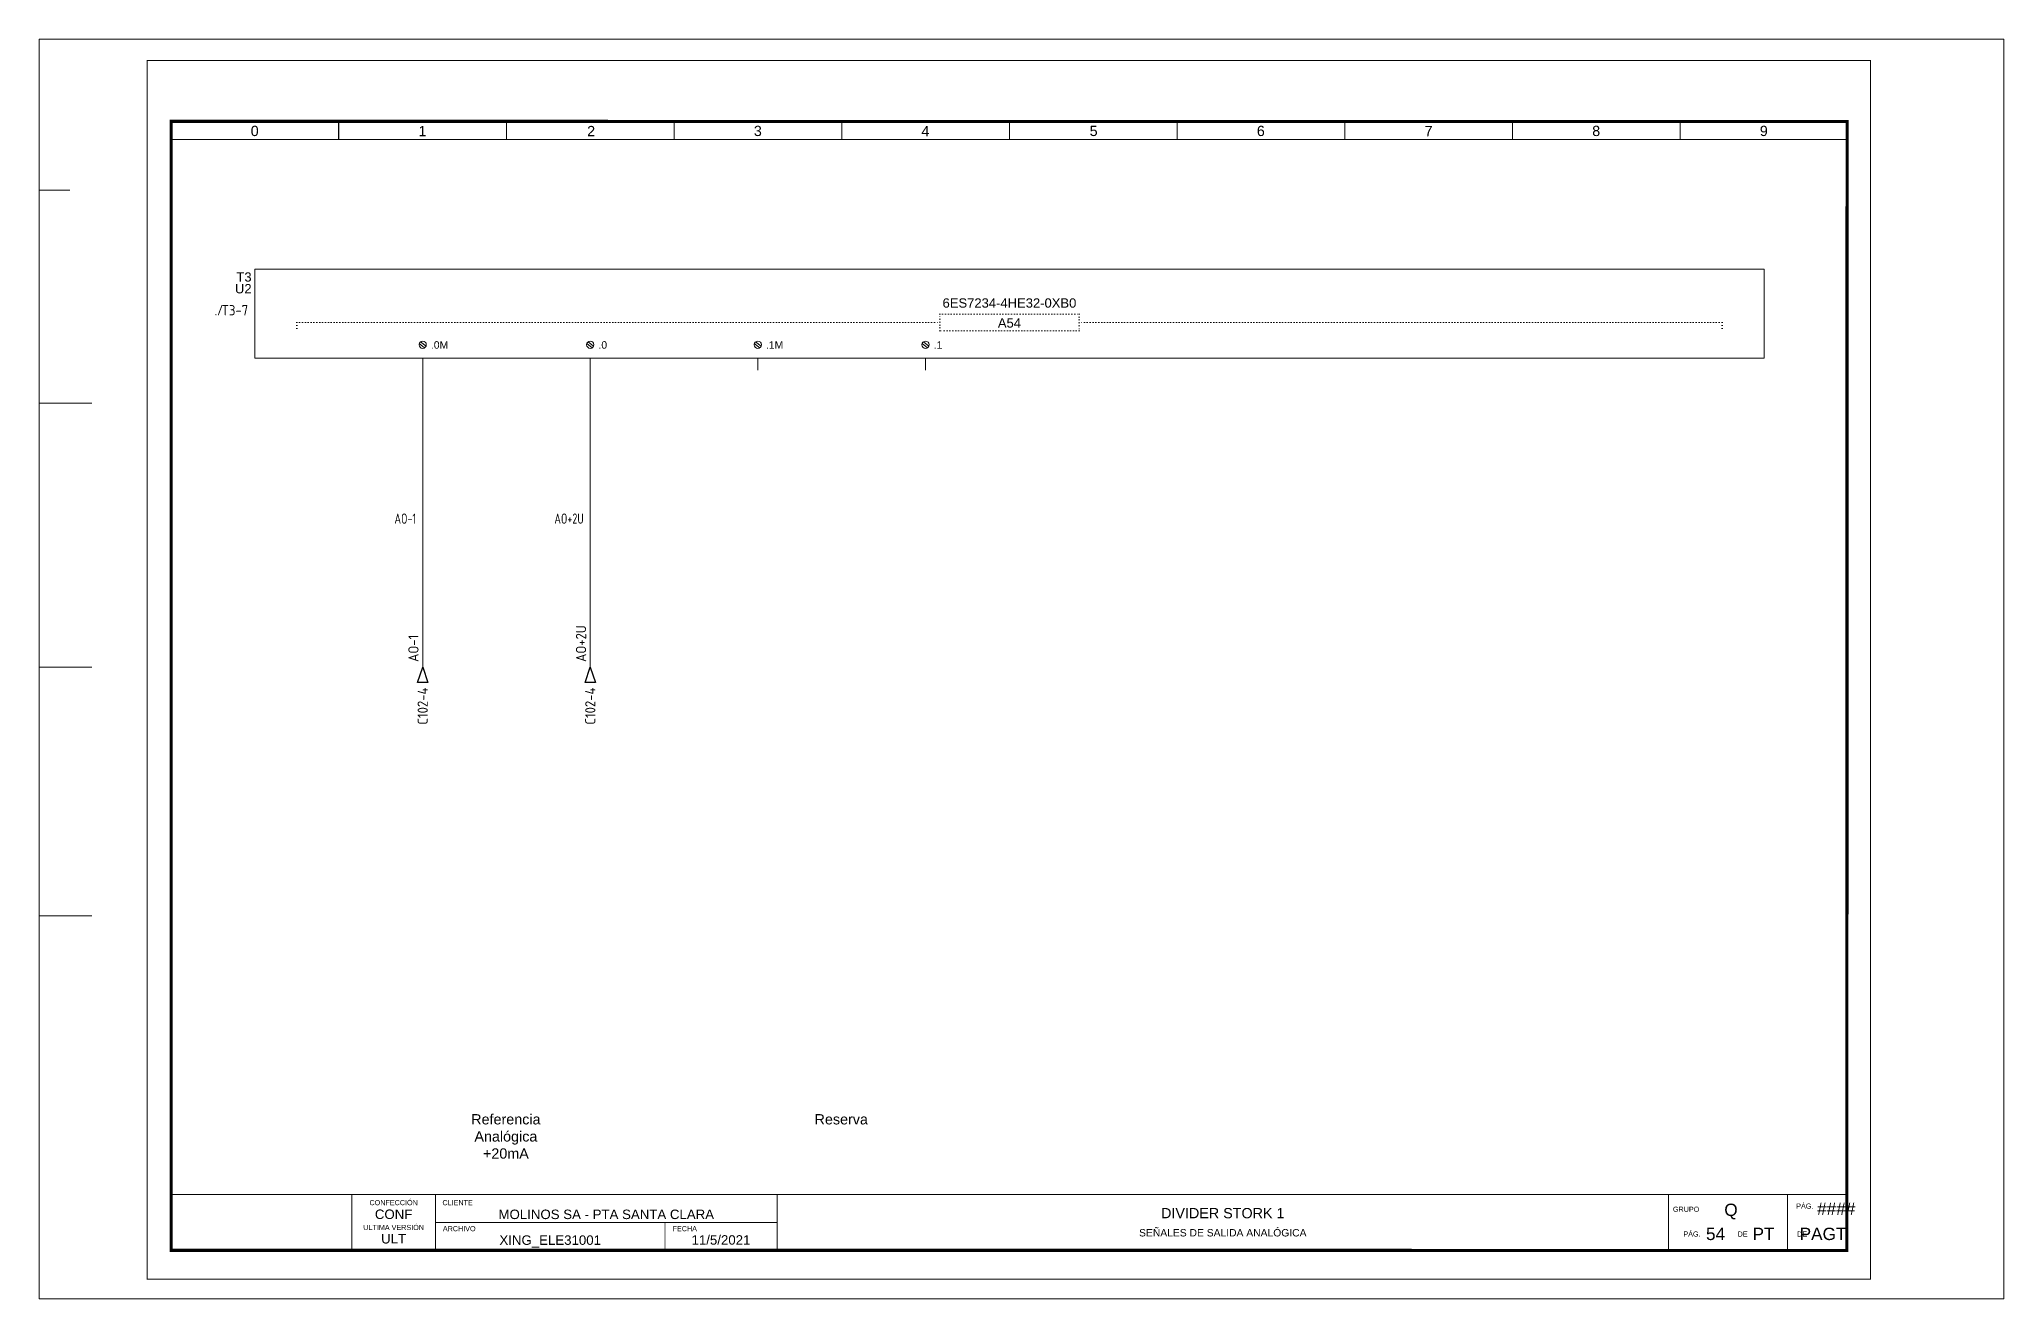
# Paper-space layout 'Layout1' of a CAD drawing. Header units: millimetres. Extents: x -26 to 453, y -5 to 302.
# The model-space entities are those that its viewports show. They can reach past a viewport. Long polylines and large blocks are cut down to what shows.
import ezdxf
from ezdxf.enums import TextEntityAlignment as Align

# ---------------------------------------------------------------- set-up
doc = ezdxf.new("R2010")
doc.units = ezdxf.units.MM
doc.linetypes.add('ACAD_ISO07W100', pattern=[3, 0, -3])
for name, color, linetype, lineweight in [('eProC - L2', 41, 'Continuous', 20), ('RED_05', 1, 'Continuous', 5), ('WHT_15', 7, 'Continuous', 15)]:
    doc.layers.add(name, color=color, linetype=linetype, lineweight=lineweight)
for name, color, linetype in [('SYMS', 7, 'Continuous'), ('TAGS', 150, 'Continuous'), ('WIRENO', 72, 'Continuous'), ('WIREREF_DEST', 52, 'Continuous'), ('XREF', 7, 'Continuous')]:
    doc.layers.add(name, color=color, linetype=linetype)
doc.styles.get("Standard").update_dxf_attribs({"font": 'arial.ttf'})
doc.styles.add('WD_IEC', font='ISOCP2.shx', dxfattribs={"width": 0.9, "height": 4})
picture_1 = doc.add_image_def('image1.jpg', size_in_pixel=(564, 174))

# ---------------------------------------------------------------- blocks, each defined once
blk = doc.blocks.new('eproc_rotulo_010')
at = {"layer": 'eProC - L2', "color": 0, "lineweight": 5, "const_width": 0.233}
for points in [[(0.12, 297.12), (420.12, 297.12), (420.12, 0.12), (0.12, 0.12), (0.12, 297.12)], [(5.9, 20.72), (414.37, 20.7)], [(49.98, 7.12), (49.98, 20.72)], [(70.35, 7.12), (70.35, 20.72)], [(153.64, 7.04), (153.64, 20.64)], [(70.35, 13.92), (153.64, 13.92)], [(126.3, 7.12), (126.3, 13.92)]]:
    blk.add_lwpolyline(points, dxfattribs=at)
at = {"layer": 'eProC - L2', "color": 0}
blk.add_lwpolyline([(420.12, 0.12), (420.12, 297.12), (0.12, 297.12), (0.12, 0.12), (420.12, 0.12)], dxfattribs=at)
at = {"layer": 'eProC - L2', "color": 0, "lineweight": 40, "const_width": 0.75}
blk.add_lwpolyline([(5.92, 7.13), (414.37, 7.11), (414.4, 282.24), (5.95, 282.27)], close=True, dxfattribs=at)
at = {"layer": 'eProC - L2', "color": 0, "lineweight": 5, "const_width": 0.233}
for points in [[(46.8, 277.83), (5.9, 277.83), (5.9, 282.27), (46.8, 282.27)], [(87.64, 277.83), (46.75, 277.83), (46.75, 282.27), (87.64, 282.27)], [(128.54, 277.83), (87.64, 277.83), (87.64, 282.26), (128.54, 282.26)], [(169.38, 277.83), (128.49, 277.83), (128.49, 282.26), (169.38, 282.26)], [(210.28, 277.82), (169.38, 277.82), (169.38, 282.26), (210.28, 282.26)], [(251.12, 277.82), (210.23, 277.82), (210.23, 282.26), (251.12, 282.26)], [(292.02, 277.82), (251.12, 277.82), (251.12, 282.25), (292.02, 282.25)], [(332.86, 277.82), (291.97, 277.82), (291.97, 282.25), (332.86, 282.25)], [(373.76, 277.83), (332.86, 277.83), (332.86, 282.27), (373.76, 282.27)], [(414.6, 277.83), (373.71, 277.83), (373.71, 282.27), (414.6, 282.27)]]:
    blk.add_lwpolyline(points, close=True, dxfattribs=at)
at = {"layer": 'eProC - L2', "color": 0, "lineweight": 0, "const_width": 0.233}
for points in [[(370.87, 7.1), (370.87, 20.7)], [(399.87, 7.1), (399.87, 20.7)]]:
    blk.add_lwpolyline(points, dxfattribs=at)
at = {"layer": 'eProC - L2', "color": 0, "lineweight": 20, "char_height": 2.5, "attachment_point": 8}
for s, insert in [('{\\fArial|b0|i0|c0|p18;0}', (26.3, 278.65)), ('{\\fArial|b0|i0|c0|p18;1}', (67.19, 278.65)), ('{\\fArial|b0|i0|c0|p18;2}', (108.3, 278.65)), ('{\\fArial|b0|i0|c0|p18;3}', (148.93, 278.65)), ('{\\fArial|b0|i0|c0|p18;4}', (189.78, 278.65)), ('{\\fArial|b0|i0|c0|p18;5}', (230.77, 278.65)), ('{\\fArial|b0|i0|c0|p18;6}', (271.52, 278.65)), ('{\\fArial|b0|i0|c0|p18;7}', (312.41, 278.65)), ('{\\fArial|b0|i0|c0|p18;8}', (353.26, 278.65)), ('{\\fArial|b0|i0|c0|p18;9}', (394.11, 278.65))]:
    blk.add_mtext(s, dxfattribs=dict(at, insert=insert))
at = {"layer": 'eProC - L2', "color": 0, "char_height": 1.2552}
for s, insert, attachment_point in [('{\\fArial|b0|i0|c0|p18;CONFECCIÓN }', (60.16, 18.11), 8), ('{\\fArial|b0|i0|c0|p18;CLIENTE}', (72.05, 18.11), 7), ('{\\fArial|b0|i0|c0|p18;GRUPO}', (371.96, 16.49), 7), ('{\\fArial|b0|i0|c0|p18;PÁG.}', (402.01, 17.26), 7), ('{\\fArial|b0|i0|c0|p18;ULTIMA VERSIÓN}', (60.16, 12.05), 8), ('{\\fArial|b0|i0|c0|p18;ARCHIVO}', (72.15, 11.76), 7), ('{\\fArial|b0|i0|c0|p18;FECHA}', (128.15, 11.76), 7), ('{\\fArial|b0|i0|c0|p18;PÁG.}', (374.51, 10.46), 7), ('{\\fArial|b0|i0|c0|p18;DE}', (387.74, 10.46), 7), ('{\\fArial|b0|i0|c0|p18;DE}', (402.24, 10.46), 7)]:
    blk.add_mtext(s, dxfattribs=dict(at, insert=insert, attachment_point=attachment_point))
at = {"layer": 'eProC - L2', "color": 0}
for tag, height, p in [('CONF', 2.31, (60.16, 14.76)), ('CLIENTE', 2.31, (111.99, 14.74)), ('DESC_1', 2.5, (262.25, 14.94)), ('ULT', 2.31, (60.16, 8.79)), ('ARCH', 2.31, (98.32, 8.46)), ('FECHA', 2.31, (139.94, 8.5)), ('DESC__2', 1.8, (262.25, 10.51))]:
    blk.add_attdef(tag, text='', height=height, dxfattribs=at).set_placement(p, align=Align.CENTER)
for tag, p in [('GR', (386.11, 17)), ('PGRAL', (411.76, 17.25)), ('PG', (382.35, 11.13)), ('PT', (394.05, 11.13)), ('PAGT', (408.55, 11.13))]:
    blk.add_attdef(tag, text='', height=3, dxfattribs=at).set_placement(p, align=Align.MIDDLE_CENTER)
at = {"layer": 'eProC - L2', "color": 0, "flags": 9}
blk.add_attdef('WD_TB', (0.12, 0.12), '', height=2.5, dxfattribs=at)
at = {"layer": 'eProC - L2', "color": 0}
image = blk.add_image(picture_1, insert=(5.9, 7.12), size_in_units=(44.08, 13.6), dxfattribs=at)
image.dxf.flags = 7
blk = doc.blocks.new('modana_o')
at = {"layer": 'eProC - L2', "color": 0}
for p, q in [((0, 0), (408.5, -0.05)), ((0, -257.12), (0, 0)), ((408.48, 0), (408.48, -257.11)), ((388.31, -31.6), (20.45, -31.6)), ((20.45, -53.25), (20.45, -31.6)), ((388.31, -31.6), (388.31, -53.25)), ((61.81, -50.75), (60.51, -49.71)), ((60.83, -49.28), (62.16, -50.33)), ((102.66, -50.75), (101.35, -49.71)), ((101.67, -49.28), (103.01, -50.33)), ((143.48, -50.75), (142.17, -49.71)), ((142.49, -49.28), (143.83, -50.33)), ((184.37, -50.75), (183.07, -49.71)), ((183.39, -49.28), (184.72, -50.33)), ((20.45, -53.25), (388.31, -53.25)), ((61.34, -53.25), (61.34, -56.21)), ((102.19, -53.25), (102.19, -56.21)), ((143.03, -53.25), (143.03, -56.21)), ((183.93, -53.25), (183.93, -56.21)), ((408.47, -257.11), (0, -257.12))]:
    blk.add_line(p, q, dxfattribs=at)
at = {"layer": 'eProC - L2', "color": 0, "linetype": 'ACAD_ISO07W100', "ltscale": 0.2}
for p, q in [((187.36, -42.57), (221.35, -42.57)), ((187.36, -46.61), (187.36, -42.57)), ((221.35, -42.57), (221.35, -46.61)), ((30.65, -46.05), (30.65, -44.59)), ((30.65, -44.59), (187.36, -44.59)), ((221.35, -46.61), (187.36, -46.61)), ((378.03, -44.59), (221.35, -44.59)), ((378.03, -46.05), (378.03, -44.59))]:
    blk.add_line(p, q, dxfattribs=at)
at = {"layer": 'eProC - L2', "color": 0}
for centre in [(61.34, -50), (102.19, -50), (143.01, -50), (183.9, -50)]:
    blk.add_circle(centre, 0.885, dxfattribs=at)
for s, p in [('.0M', (63.34, -50.96)), ('.0', (104.18, -50.96)), ('.1M', (145, -50.96)), ('.1', (185.9, -50.96))]:
    blk.add_text(s, height=1.814, dxfattribs=at).set_placement(p)
for tag, p in [('GRUPO', (19.64, -34.63)), ('MODULO', (19.64, -37.49))]:
    blk.add_attdef(tag, text='', height=2.27, dxfattribs=at).set_placement(p, align=Align.RIGHT)
for tag, p in [('MODELO', (204.35, -40.97)), ('BYTE', (204.35, -45.83))]:
    blk.add_attdef(tag, text='', height=2.27, dxfattribs=at).set_placement(p, align=Align.CENTER)
blk = doc.blocks.new('HA1D4')
blk.add_lwpolyline([(0, 0), (1.25, -3.75), (-1.25, -3.75)], close=True)
at = {"style": 'WD_IEC', "flags": 8}
blk.add_attdef('WIRENO', (-1, 1.25), '', height=2.5, rotation=90, dxfattribs=at)
at = {"style": 'WD_IEC'}
blk.add_attdef('DESC1', text='', height=2.5, rotation=90, dxfattribs=at).set_placement((1, 1.25), align=Align.TOP_LEFT)
at = {"style": 'WD_IEC', "flags": 1}
blk.add_attdef('X2TERM01', (0, 0), '', height=0.32, dxfattribs=at)
blk.add_attdef('SIGCODE', text='', height=1, dxfattribs=at).set_placement((-2.5, -3.2), align=Align.RIGHT)
at = {"style": 'WD_IEC'}
blk.add_attdef('XREF', text='', height=2.5, rotation=90, dxfattribs=at).set_placement((0, -5), align=Align.MIDDLE_RIGHT)
blk = doc.blocks.new('WD_WNV')
at = {"linetype": 'Continuous', "style": 'WD_IEC', "width": 0.8}
blk.add_attdef('WIRENO', text='', height=2.5, dxfattribs=at).set_placement((-1.6, 0), align=Align.MIDDLE_RIGHT)
at = {"style": 'WD_IEC', "flags": 1}
for tag, p in [('W08USER', (-1, 0.375)), ('W04USER', (-1, 0.875)), ('W05USER', (-1, 0.75)), ('W09USER', (-1, 0.25)), ('W03USER', (-1, 1)), ('W06USER', (-1, 0.625)), ('W07USER', (-1, 0.5)), ('W02USER', (-1, 1.125)), ('W01USER', (-1, 1.25)), ('W10USER', (-1, 0.125))]:
    blk.add_attdef(tag, text='', height=0.08, dxfattribs=at).set_placement(p, align=Align.CENTER)
blk = doc.blocks.new('HA2D1_REF')
at = {"insert": (0.12, 1.25), "char_height": 2.5, "attachment_point": 1, "style": 'WD_IEC'}
blk.add_mtext_dynamic_manual_height_columns('./', width=3.6033, gutter_width=12.5, heights=[0], dxfattribs=at)
at = {"style": 'WD_IEC', "flags": 8}
blk.add_attdef('SIGCODE', (0, 3), '', height=2.5, dxfattribs=at)
at = {"style": 'WD_IEC'}
blk.add_attdef('XREF', text='', height=2.5, dxfattribs=at).set_placement((1.82, 0), align=Align.MIDDLE_LEFT)
blk.add_attdef('DESC1', text='', height=2.5, dxfattribs=at).set_placement((4.5, -4.19), align=Align.MIDDLE_CENTER)

msp = doc.modelspace()

# ---------------------------------------------------------------- linework, layer by layer
at = {"layer": 'eProC - L2'}
for p, q in [((-18.78, 265.48), (-140.3, 265.48)), ((-13.42, 213.55), (-134.94, 213.55)), ((-13.42, 149.27), (-134.94, 149.27)), ((-13.42, 88.64), (-134.95, 88.64))]:
    msp.add_line(p, q, dxfattribs=at)
at = {"layer": 'RED_05'}
for p, q in [((67.24, 221.62), (67.24, 149.27)), ((108.09, 221.62), (108.09, 149.27))]:
    msp.add_line(p, q, dxfattribs=at)

# ---------------------------------------------------------------- block references
at = {"layer": 'eProC - L2'}
msp.add_blockref('eproc_rotulo_010', (0, 0), dxfattribs=at).add_auto_attribs({'PAGT': 'PAGT', 'PGRAL': '####', 'PT': 'PT', 'CONF': 'CONF', 'ULT': 'ULT', 'ARCH': 'XING_ELE31001', 'GR': 'Q', 'PG': '54', 'DESC_1': 'DIVIDER STORK 1', 'DESC__2': 'SEÑALES DE SALIDA ANALÓGICA', 'FECHA': '11/5/2021', 'CLIENTE': 'MOLINOS SA - PTA SANTA CLARA'})
at = {"layer": 'SYMS'}
ref = msp.add_blockref('HA2D1_REF', (16.42, 236.23), dxfattribs=at)
ref.add_attrib('XREF', 'T3-7', dxfattribs={"layer": 'XREF', "height": 2.5, "style": 'WD_IEC'}).set_placement((18.25, 236.23), align=Align.MIDDLE_LEFT)
ref = msp.add_blockref('HA1D4', (108.09, 149.27), dxfattribs=at)
ref.add_attrib('XREF', 'C102-4', dxfattribs={"layer": 'XREF', "height": 2.5, "rotation": 90, "style": 'WD_IEC'}).set_placement((108.09, 144.27), align=Align.MIDDLE_RIGHT)
ref.add_attrib('WIRENO', 'AO+2U', (107.09, 150.52), dxfattribs={"layer": 'WIREREF_DEST', "height": 2.5, "rotation": 90, "style": 'WD_IEC', "flags": 8})
ref = msp.add_blockref('HA1D4', (67.24, 149.27), dxfattribs=at)
ref.add_attrib('XREF', 'C102-4', dxfattribs={"layer": 'XREF', "height": 2.5, "rotation": 90, "style": 'WD_IEC'}).set_placement((67.24, 144.27), align=Align.MIDDLE_RIGHT)
ref.add_attrib('WIRENO', 'AO-1', (66.24, 150.52), dxfattribs={"layer": 'WIREREF_DEST', "height": 2.5, "rotation": 90, "style": 'WD_IEC', "flags": 8})
at = {"layer": 'WHT_15'}
msp.add_blockref('modana_o', (5.9, 277.83), dxfattribs=at).add_auto_attribs({'GRUPO': 'T3', 'MODULO': 'U2', 'BYTE': 'A54', 'MODELO': '6ES7234-4HE32-0XB0'})
at = {"layer": 'WIRENO'}
ref = msp.add_blockref('WD_WNV', (67.24, 185.45), dxfattribs=at)
ref.add_attrib('WIRENO', 'AO-1', dxfattribs={"linetype": 'Continuous', "height": 2.5, "style": 'WD_IEC', "width": 0.8}).set_placement((65.64, 185.45), align=Align.MIDDLE_RIGHT)
ref = msp.add_blockref('WD_WNV', (108.09, 185.45), dxfattribs=at)
ref.add_attrib('WIRENO', 'AO+2U', dxfattribs={"linetype": 'Continuous', "height": 2.5, "style": 'WD_IEC', "width": 0.8}).set_placement((106.49, 185.45), align=Align.MIDDLE_RIGHT)

# ---------------------------------------------------------------- texts
at = {"layer": 'TAGS', "char_height": 2.5, "attachment_point": 2}
for s, insert in [('Referencia ^JAnalógica^J+20mA', (87.52, 40.31)), ('Reserva', (169.26, 40.31))]:
    msp.add_mtext_dynamic_manual_height_columns(s, width=32.7092, gutter_width=12.5, heights=[0], dxfattribs=dict(at, insert=insert))

psp = doc.layouts.get("Layout1")

# ---------------------------------------------------------------- viewports
at = {"layer": '0'}
psp.add_viewport(center=(213.13, 148.76), size=(478.79, 306.9305), view_center_point=(213.19, 148.8), view_height=306.9305, dxfattribs=at)

doc.saveas('drawing.dxf')
